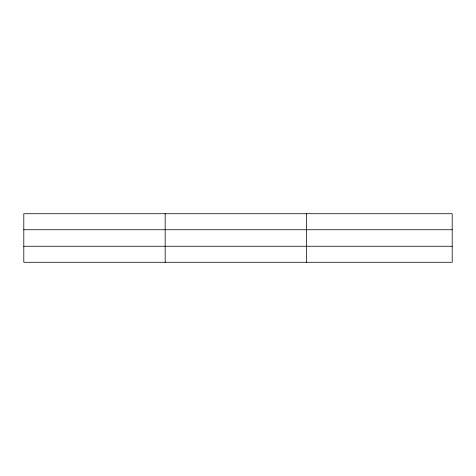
<?xml version="1.0" encoding="UTF-8"?>
<svg xmlns="http://www.w3.org/2000/svg" width="476" height="476" viewBox="0 0 476 476"><rect width="100%" height="100%" fill="white"/><g stroke="black" fill="none" stroke-linecap="round" stroke-linejoin="round"><path stroke-width="0.71" d="M165.172 213.724L165.172 262.276M306.544 213.724L306.544 262.276M452.2 246.253L452.2 262.276L23.8 262.276L23.8 213.724L452.2 213.724L452.2 246.253L23.8 246.253M23.8 229.747L452.2 229.747"/></g></svg>
